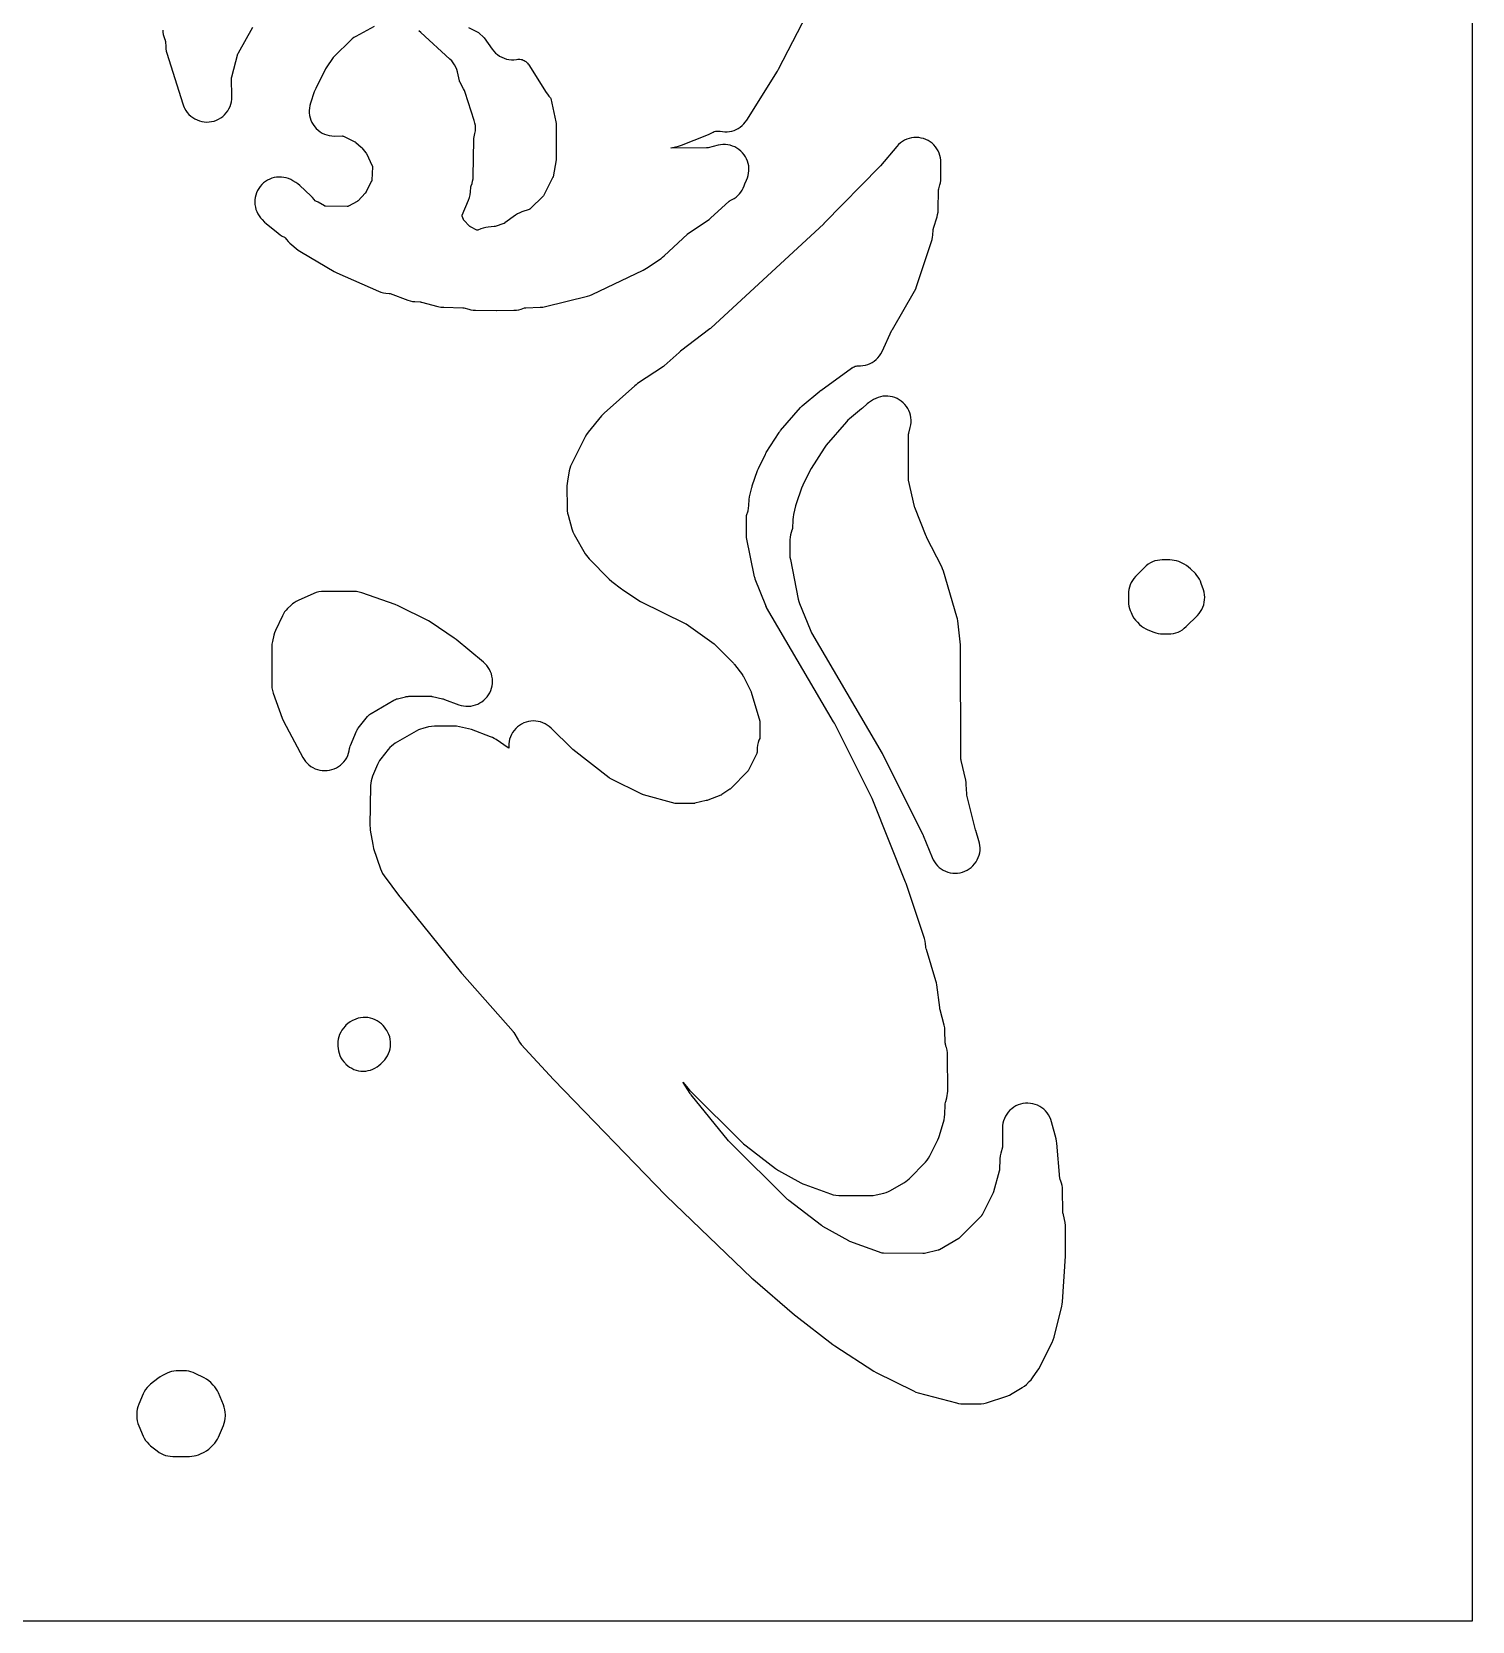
# Model space of a CAD drawing. Header units: millimetres. Extents: x 0 to 300, y 0 to 300.
# Drawn here: x 155.5 to 300, y 0 to 159.4 of the extents above; entities that cross this region are included whole.
import ezdxf

# ---------------------------------------------------------------- set-up
doc = ezdxf.new("R2010")
doc.units = ezdxf.units.MM
doc.layers.add('CUT', color=7, linetype='CONTINUOUS')

msp = doc.modelspace()

# ---------------------------------------------------------------- linework, layer by layer
at = {"layer": 'CUT'}
for points in [[(299.9954, 0.0614), (299.9926, 0.0029), (299.9341, 0), (0.0614, 0), (0.0029, 0.0029), (0, 0.0614), (0, 299.9386), (0.0029, 299.9971), (0.0614, 300), (299.9341, 300), (299.9926, 299.9971), (299.9954, 299.9386)], [(201.7179, 88.6543), (201.5284, 88.7332), (199.6157, 89.4396), (199.3036, 89.5323), (198.4105, 89.7352), (198.1244, 89.7829), (197.8347, 89.7972), (195.9016, 89.7803), (195.6079, 89.7604), (195.3185, 89.7061), (194.7285, 89.559), (194.5025, 89.4911), (194.2839, 89.4023), (194.0747, 89.2933), (191.9714, 88.0675), (191.7746, 87.9401), (191.5905, 87.7948), (191.4209, 87.6328), (191.2672, 87.4557), (190.5242, 86.5137), (190.3935, 86.3317), (190.2795, 86.1387), (190.1833, 85.9363), (189.6918, 84.7698), (189.6097, 84.5456), (189.5494, 84.3146), (189.5114, 84.0789), (189.496, 83.8407), (189.4288, 79.8027), (189.4353, 79.5762), (189.4623, 79.3513), (189.7028, 77.9036), (189.7425, 77.7117), (189.797, 77.5235), (190.4765, 75.4831), (190.575, 75.2331), (190.6998, 74.9951), (190.8493, 74.7718), (192.3996, 72.7073), (192.4553, 72.636), (198.6148, 65.0236), (198.6819, 64.9441), (203.7863, 59.1467), (203.7991, 59.1314), (203.847, 59.0646), (203.8573, 59.0476), (204.2798, 58.3131), (204.4307, 58.0813), (204.6063, 57.8676), (207.8372, 54.3528), (207.8818, 54.3055), (219.0835, 42.7379), (219.1487, 42.6731), (227.7486, 34.4221), (227.8453, 34.334), (232.0286, 30.7212), (232.1339, 30.635), (235.8731, 27.7455), (236.0472, 27.6225), (239.9679, 25.0948), (240.2048, 24.9598), (243.938, 23.0939), (244.1721, 22.9915), (244.4154, 22.9136), (248.2673, 21.8929), (248.4743, 21.8473), (248.6844, 21.8195), (248.8962, 21.8095), (250.4822, 21.8022), (250.7446, 21.8148), (251.0043, 21.8549), (251.2583, 21.922), (253.3158, 22.5829), (253.595, 22.6915), (253.8593, 22.8327), (254.8637, 23.4494), (255.0754, 23.5949), (255.271, 23.7614), (255.5661, 24.0398), (255.7397, 24.2207), (255.8942, 24.4182), (256.44, 25.1928), (256.5417, 25.3491), (256.6314, 25.5126), (257.8605, 27.9647), (257.9696, 28.216), (258.0506, 28.4778), (258.83, 31.5908), (258.8747, 31.8109), (258.8995, 32.0341), (259.2008, 36.6222), (259.2061, 36.801), (259.1887, 39.6977), (259.1681, 40.0035), (259.1102, 40.3045), (258.9513, 40.9234), (258.9462, 40.9462), (258.9333, 41.0421), (258.9322, 41.0654), (258.8971, 43.288), (258.8842, 43.5052), (258.8524, 43.7205), (258.8021, 43.9322), (258.7335, 44.1387), (258.6695, 44.3069), (258.6634, 44.3239), (258.6533, 44.3601), (258.6465, 44.3972), (258.6445, 44.4146), (258.3242, 47.9599), (258.2964, 48.1685), (258.2512, 48.374), (257.7931, 50.1065), (257.7177, 50.3434), (257.6191, 50.5716), (257.4983, 50.7889), (257.3566, 50.9932), (257.1953, 51.1823), (257.0159, 51.3545), (256.8204, 51.508), (256.6106, 51.6414), (256.3886, 51.7532), (256.1565, 51.8425), (255.9168, 51.9082), (255.6717, 51.9499), (255.4237, 51.9669), (255.1752, 51.9593), (254.9287, 51.927), (254.6866, 51.8704), (254.4513, 51.79), (254.2252, 51.6867), (254.0105, 51.5614), (253.8093, 51.4154), (253.6235, 51.2501), (253.4551, 51.0672), (253.3057, 50.8685), (253.1768, 50.656), (253.0696, 50.4317), (252.9853, 50.1978), (252.9245, 49.9567), (252.8881, 49.7108), (252.8762, 49.4625), (252.8798, 47.6468), (252.8794, 47.6288), (252.876, 47.5914), (252.8693, 47.5544), (252.8649, 47.5374), (252.704, 46.9592), (252.6416, 46.6699), (252.6139, 46.3753), (252.5758, 45.2764), (252.5743, 45.2525), (252.559, 45.1548), (252.5532, 45.1316), (251.9725, 43.0773), (251.9669, 43.0593), (251.9389, 42.987), (251.9309, 42.9701), (250.8327, 40.7758), (250.8229, 40.7574), (250.7997, 40.7211), (250.7728, 40.6875), (250.7585, 40.6723), (248.5738, 38.4627), (248.5613, 38.4506), (248.5336, 38.4271), (248.5038, 38.4061), (248.4893, 38.3973), (246.5487, 37.2694), (246.5318, 37.2601), (246.4956, 37.2435), (246.4579, 37.2305), (246.4392, 37.2256), (245.0409, 36.8916), (245.0173, 36.8867), (244.9179, 36.8755), (244.8938, 36.875), (240.9561, 36.9107), (240.934, 36.9115), (240.8887, 36.917), (240.8443, 36.9275), (240.8233, 36.9343), (237.569, 38.0999), (237.5534, 38.1058), (237.4908, 38.1344), (237.4761, 38.1422), (234.8663, 39.6059), (234.7931, 39.6504), (234.7231, 39.6999), (231.4382, 42.2038), (231.3763, 42.2543), (231.3178, 42.3087), (225.4874, 48.0986), (225.4427, 48.1453), (225.4006, 48.1943), (221.6366, 52.8175), (221.595, 52.8716), (221.5565, 52.9279), (220.8425, 54.0372), (220.8263, 54.0655), (220.848, 54.0412), (221.3212, 53.46), (221.4984, 53.2645), (226.9063, 47.8942), (227.1524, 47.6798), (230.118, 45.4193), (230.4106, 45.2271), (232.6591, 43.9661), (232.8454, 43.8716), (233.039, 43.793), (235.632, 42.8643), (235.8994, 42.7851), (236.174, 42.7361), (236.4523, 42.718), (239.5876, 42.6896), (239.8914, 42.7054), (240.1911, 42.7579), (240.9835, 42.9472), (241.2171, 43.0151), (241.4429, 43.1055), (241.6589, 43.2173), (242.9837, 43.9873), (243.1692, 44.1063), (243.3435, 44.2412), (243.5053, 44.391), (245.139, 46.0433), (245.3138, 46.2398), (245.467, 46.4535), (245.5969, 46.6822), (246.4046, 48.2961), (246.5, 48.5115), (246.5747, 48.7349), (247.0119, 50.2813), (247.0762, 50.5753), (247.1046, 50.8748), (247.1364, 51.7921), (247.1412, 51.866), (247.1434, 51.8893), (247.1659, 52.0355), (247.1708, 52.0584), (247.1886, 52.1302), (247.2922, 52.5024), (247.3432, 52.7245), (247.3738, 52.9502), (247.3838, 53.1778), (247.3767, 56.7673), (247.3621, 57.0327), (247.3193, 57.2951), (247.2489, 57.5515), (247.2092, 57.6709), (247.1915, 57.7289), (247.1863, 57.7475), (247.1606, 57.8603), (247.1459, 57.9751), (247.1444, 57.9943), (247.1412, 58.0549), (247.106, 59.2368), (247.0815, 59.5193), (247.0252, 59.7972), (246.6205, 61.3388), (246.6027, 61.4165), (246.5903, 61.4803), (246.5775, 61.5589), (246.2812, 63.838), (246.2467, 64.0387), (246.1961, 64.2359), (245.2494, 67.3825), (245.2331, 67.4418), (245.2284, 67.4607), (245.2048, 67.5813), (245.202, 67.6006), (245.1946, 67.6616), (245.168, 67.9392), (245.1252, 68.2187), (245.051, 68.4915), (243.2095, 74.0148), (243.159, 74.1527), (239.8808, 82.3467), (239.7957, 82.5363), (236.0207, 90.0848), (235.9421, 90.23), (229.223, 101.7038), (229.2001, 101.7447), (229.1931, 101.7578), (229.152, 101.8418), (229.146, 101.8554), (229.1278, 101.8986), (228.0824, 104.5165), (228.0626, 104.5696), (228.0566, 104.5866), (228.0243, 104.6953), (228.02, 104.7128), (228.0075, 104.7681), (227.216, 108.7063), (227.2049, 108.7697), (227.2019, 108.7899), (227.1897, 108.9179), (227.1888, 108.9383), (227.1876, 109.0027), (227.2007, 110.7106), (227.2027, 110.7714), (227.2038, 110.7907), (227.2159, 110.9061), (227.2382, 111.0143), (227.2724, 111.1252), (227.2894, 111.1719), (227.2879, 111.1725), (227.3596, 111.3901), (227.4162, 111.6573), (227.4434, 111.929), (227.4697, 112.5111), (227.4739, 112.572), (227.4757, 112.5913), (227.4931, 112.7121), (227.4968, 112.7311), (227.5099, 112.7908), (227.7426, 113.7393), (227.7559, 113.7893), (227.7677, 113.83), (227.7831, 113.8794), (228.2988, 115.4182), (228.3287, 115.4981), (228.3552, 115.5624), (228.3905, 115.6401), (229.0952, 117.0631), (229.1271, 117.1233), (229.1545, 117.1717), (229.1896, 117.2301), (230.4725, 119.2369), (230.523, 119.3101), (230.5664, 119.3684), (230.6221, 119.4378), (232.622, 121.7589), (232.6563, 121.7971), (232.6675, 121.809), (232.7406, 121.881), (232.7527, 121.8919), (232.7915, 121.9256), (234.5616, 123.4021), (234.5947, 123.4288), (234.6221, 123.4501), (234.6561, 123.4756), (237.7218, 125.698), (237.7724, 125.7328), (237.7887, 125.7434), (237.8898, 125.8025), (237.991, 125.849), (238.0964, 125.8854), (238.2048, 125.9113), (238.3152, 125.9264), (238.4322, 125.9308), (238.4824, 125.9302), (238.4824, 125.9322), (238.6297, 125.9306), (238.8773, 125.9526), (239.1215, 125.999), (239.3599, 126.0695), (239.5901, 126.1633), (239.8098, 126.2795), (240.0169, 126.417), (240.2093, 126.5743), (240.3852, 126.75), (240.5427, 126.9423), (240.6804, 127.1492), (240.7969, 127.3689), (241.7926, 129.4961), (241.815, 129.5415), (241.8394, 129.5859), (244.0577, 133.4353), (244.1721, 133.6591), (244.2635, 133.8933), (245.7704, 138.4159), (245.8297, 138.6232), (245.8709, 138.8348), (245.8937, 139.0491), (245.9275, 139.5874), (245.9296, 139.6098), (245.9473, 139.7053), (245.9533, 139.7269), (246.3146, 140.8848), (246.3739, 141.1121), (246.4116, 141.3439), (246.4275, 141.5783), (246.4684, 143.5785), (246.4686, 143.584), (246.474, 143.6358), (246.4792, 143.6622), (246.4854, 143.6856), (246.5999, 144.0791), (246.6539, 144.3027), (246.6872, 144.5303), (246.6994, 144.76), (246.7103, 146.321), (246.7, 146.5658), (246.6658, 146.8083), (246.608, 147.0464), (246.5272, 147.2777), (246.4242, 147.4999), (246.2999, 147.711), (246.1555, 147.9089), (245.9925, 148.0917), (245.8124, 148.2577), (245.6169, 148.4053), (245.4078, 148.533), (245.1873, 148.6397), (244.9574, 148.7243), (244.7203, 148.7859), (244.4783, 148.8241), (244.2338, 148.8384), (243.989, 148.8287), (243.7464, 148.7951), (243.5082, 148.7379), (243.2767, 148.6576), (243.0542, 148.5551), (242.8429, 148.4313), (242.6446, 148.2875), (242.4614, 148.1249), (242.2949, 147.9451), (240.6534, 145.9882), (240.6218, 145.952), (240.5887, 145.9171), (234.9803, 140.2316), (234.9609, 140.2124), (234.9411, 140.1937), (223.6189, 129.7192), (223.5767, 129.6819), (223.5327, 129.6466), (220.5959, 127.4047), (220.4306, 127.2668), (218.9558, 125.9251), (218.9521, 125.9219), (218.8933, 125.8759), (218.8794, 125.8662), (216.278, 124.1489), (216.1281, 124.0418), (215.9864, 123.9239), (212.9286, 121.1821), (212.7947, 121.0528), (212.6708, 120.9139), (211.3177, 119.2774), (211.1504, 119.05), (211.0098, 118.8053), (209.6422, 116.0789), (209.5457, 115.8613), (209.4703, 115.6354), (209.4168, 115.4035), (209.2294, 114.3687), (209.1986, 114.1369), (209.1895, 113.9031), (209.2079, 111.6103), (209.2197, 111.3868), (209.2515, 111.1653), (209.3029, 110.9475), (209.6942, 109.5695), (209.7943, 109.2841), (209.9281, 109.0128), (211.0265, 107.0889), (211.1411, 106.9069), (211.2709, 106.7354), (211.415, 106.5757), (213.4142, 104.5425), (213.6825, 104.306), (214.6467, 103.5721), (214.7755, 103.4803), (216.298, 102.4668), (216.5737, 102.3076), (221.0582, 100.0861), (221.0626, 100.0839), (221.1275, 100.0455), (221.1417, 100.0359), (223.9519, 98.0465), (223.9563, 98.0432), (224.0202, 97.9896), (224.0339, 97.9765), (225.889, 96.1076), (225.9436, 96.0488), (225.994, 95.9866), (226.7998, 94.9204), (226.803, 94.9159), (226.8483, 94.8442), (226.8575, 94.8273), (227.6343, 93.303), (227.6419, 93.2872), (227.6699, 93.2169), (227.6752, 93.2001), (228.5253, 90.2978), (228.5299, 90.2807), (228.5371, 90.2433), (228.5407, 90.2053), (228.5412, 90.1876), (228.5445, 88.6688), (228.5441, 88.651), (228.5405, 88.613), (228.5299, 88.5764), (228.5238, 88.5597), (228.4538, 88.3829), (228.3701, 88.1338), (228.313, 87.8773), (228.2832, 87.6162), (228.2545, 87.1493), (228.2529, 87.1306), (228.2464, 87.0908), (228.2321, 87.053), (228.2241, 87.036), (227.39, 85.3634), (227.3809, 85.3463), (227.3587, 85.3113), (227.333, 85.2787), (227.3199, 85.2645), (225.6438, 83.5386), (225.6288, 83.5241), (225.5592, 83.4668), (225.5421, 83.4549), (224.7337, 82.9277), (224.7171, 82.9175), (224.6427, 82.8792), (224.6248, 82.8717), (223.3214, 82.3638), (223.2407, 82.3356), (223.1582, 82.3133), (222.0073, 82.0461), (221.9863, 82.0418), (221.8943, 82.0313), (221.8728, 82.0307), (220.1559, 82.031), (220.1506, 82.0311), (220.0993, 82.0353), (220.0731, 82.0399), (220.0499, 82.0454), (216.8823, 82.8867), (216.8639, 82.8921), (216.7866, 82.9213), (216.7693, 82.9294), (213.5236, 84.5504), (213.507, 84.5592), (213.4383, 84.6026), (213.4232, 84.6138), (209.78, 87.4602), (209.7281, 87.5031), (209.6788, 87.5489), (207.5958, 89.5939), (207.4118, 89.7576), (207.2125, 89.9023), (207, 90.0268), (206.7763, 90.1297), (206.5435, 90.2102), (206.304, 90.2673), (206.06, 90.3006), (205.8139, 90.3098), (205.5681, 90.2946), (205.325, 90.2554), (205.0869, 90.1924), (204.8561, 90.1063), (204.635, 89.998), (204.4256, 89.8683), (204.2299, 89.7188), (204.05, 89.5507), (203.8874, 89.3657), (203.7438, 89.1656), (203.6207, 88.9523), (203.519, 88.728), (203.44, 88.4948), (203.3843, 88.2549), (203.3524, 88.0107), (203.3448, 87.7645), (203.3541, 87.6273), (203.355, 87.5778), (203.3079, 87.6068), (202.0744, 88.4511), (201.9003, 88.56)], [(231.575, 108.7358), (231.5613, 108.4928), (231.5499, 107.0136), (231.5612, 106.7565), (231.5989, 106.5018), (232.3977, 102.5276), (232.4524, 102.3075), (232.5269, 102.0931), (233.5712, 99.478), (233.6471, 99.3068), (233.7356, 99.1418), (240.8187, 87.0463), (240.8386, 87.011), (240.8572, 86.9752), (244.8914, 78.9084), (244.9132, 78.8624), (244.9331, 78.8155), (245.8147, 76.6117), (245.9179, 76.3868), (246.0428, 76.1732), (246.1882, 75.973), (246.3527, 75.7881), (246.5347, 75.6204), (246.7323, 75.4715), (246.9437, 75.3429), (247.1668, 75.2358), (247.3994, 75.1513), (247.6392, 75.0902), (247.8838, 75.0531), (248.131, 75.0404), (248.3782, 75.0521), (248.623, 75.0883), (248.863, 75.1484), (249.0959, 75.232), (249.3194, 75.3382), (249.5313, 75.466), (249.7295, 75.6141), (249.9121, 75.7811), (250.0774, 75.9653), (250.2236, 76.165), (250.3493, 76.3781), (250.4534, 76.6026), (250.5347, 76.8363), (250.5926, 77.0769), (250.6263, 77.3221), (250.6357, 77.5694), (250.6206, 77.8163), (250.5811, 78.0606), (250.5177, 78.2998), (250.1957, 79.3096), (250.1843, 79.3475), (250.1741, 79.3858), (249.308, 82.8647), (249.3037, 82.884), (249.2919, 82.9651), (249.2905, 82.9849), (249.2487, 83.9191), (249.2279, 84.148), (249.1861, 84.374), (248.7269, 86.347), (248.7225, 86.3688), (248.7118, 86.4602), (248.7111, 86.4824), (248.6561, 97.9594), (248.6379, 98.2493), (248.3834, 100.3414), (248.3504, 100.5437), (248.3008, 100.7426), (246.9518, 105.3462), (246.8767, 105.5644), (246.7819, 105.7748), (245.2721, 108.749), (245.2487, 108.7978), (245.2275, 108.8476), (244.0798, 111.7102), (244.0779, 111.7154), (244.0536, 111.7929), (244.0491, 111.8115), (243.467, 114.4645), (243.4629, 114.4857), (243.4534, 114.5748), (243.4528, 114.5964), (243.4615, 119.0624), (243.4619, 119.0794), (243.4649, 119.1144), (243.471, 119.1492), (243.4749, 119.1653), (243.6325, 119.761), (243.6836, 120.0012), (243.7109, 120.2453), (243.7141, 120.4908), (243.6932, 120.7355), (243.6483, 120.9769), (243.5801, 121.2128), (243.489, 121.4409), (243.3759, 121.6589), (243.242, 121.8647), (243.0886, 122.0565), (242.9171, 122.2322), (242.7292, 122.3903), (242.5266, 122.5292), (242.3115, 122.6476), (242.0857, 122.7442), (241.8516, 122.8183), (241.6113, 122.869), (241.3672, 122.8959), (241.1217, 122.8987), (240.877, 122.8775), (240.6356, 122.8323), (240.3998, 122.7636), (240.1719, 122.6722), (239.9541, 122.5588), (239.7484, 122.4246), (239.4545, 122.2115), (239.3204, 122.1072), (238.8225, 121.6919), (238.8206, 121.6903), (238.8174, 121.6876), (238.807, 121.6789), (238.7519, 121.633), (237.529, 120.613), (237.3768, 120.475), (237.2364, 120.3251), (235.2063, 117.9689), (234.9938, 117.6836), (233.6823, 115.632), (233.5484, 115.395), (232.8389, 113.9626), (232.7088, 113.6474), (232.1865, 112.0889), (232.1289, 111.8901), (231.9122, 111.0065), (231.8657, 110.7667), (231.8427, 110.5236), (231.8009, 109.5962), (231.7997, 109.5788), (231.7949, 109.543), (231.7841, 109.509), (231.7776, 109.4926), (231.7559, 109.4409), (231.6728, 109.2121), (231.6123, 108.9763)], [(265.6026, 103.7451), (265.5453, 103.5071), (265.5117, 103.2646), (265.5018, 103.02), (265.5084, 102.2828), (265.5209, 102.0547), (265.5541, 101.8287), (265.6078, 101.6067), (265.6816, 101.3905), (265.7747, 101.1819), (265.934, 100.8653), (266.0688, 100.6299), (266.2283, 100.4105), (266.4107, 100.2097), (266.6324, 99.9908), (266.8207, 99.8227), (267.0249, 99.6745), (267.2431, 99.5476), (267.473, 99.4434), (268.0556, 99.2139), (268.2765, 99.1386), (268.5034, 99.0843), (268.7344, 99.0513), (268.9675, 99.04), (269.5299, 99.0391), (269.775, 99.0507), (270.0178, 99.0863), (270.2559, 99.1455), (270.487, 99.2278), (270.709, 99.3323), (270.9196, 99.4581), (271.1169, 99.6039), (271.299, 99.7684), (272.4309, 100.8965), (272.5999, 101.0829), (272.7494, 101.2853), (272.8777, 101.5017), (272.9837, 101.7299), (273.0662, 101.9676), (273.1243, 102.2124), (273.1576, 102.4617), (273.1656, 102.7132), (273.1484, 102.9642), (273.1059, 103.2122), (273.0388, 103.4547), (272.8201, 104.1137), (272.7376, 104.3285), (272.6358, 104.5349), (272.5154, 104.7309), (272.3775, 104.9151), (272.2233, 105.0858), (271.7514, 105.5621), (271.5489, 105.7453), (271.3276, 105.9054), (271.0902, 106.0403), (270.7657, 106.2019), (270.5552, 106.2949), (270.3371, 106.3682), (270.1131, 106.4211), (269.8853, 106.4532), (269.6554, 106.4642), (268.91, 106.4655), (268.661, 106.4535), (268.4145, 106.4168), (268.1729, 106.3558), (267.9386, 106.2709), (267.7139, 106.1632), (267.501, 106.0337), (267.302, 105.8835), (267.1191, 105.7144), (266.2153, 104.7911), (266.0528, 104.608), (265.909, 104.4099), (265.7853, 104.1987), (265.6828, 103.9764)], [(180.7732, 90.2849), (182.6944, 86.6543), (182.8191, 86.4442), (182.9638, 86.2472), (183.127, 86.0653), (183.3072, 85.9002), (183.5026, 85.7534), (183.7114, 85.6265), (183.9317, 85.5205), (184.1612, 85.4366), (184.3978, 85.3754), (184.6393, 85.3377), (184.8833, 85.3237), (185.1275, 85.3336), (185.3695, 85.3673), (185.6071, 85.4245), (185.838, 85.5046), (186.06, 85.6069), (186.2709, 85.7304), (186.4688, 85.8738), (186.6517, 86.0359), (186.8179, 86.2151), (186.9658, 86.4096), (187.094, 86.6177), (187.2013, 86.8373), (187.2866, 87.0663), (187.3492, 87.3025), (187.3884, 87.5438), (187.3898, 87.5564), (187.4122, 87.6624), (187.4461, 87.7711), (187.4527, 87.7889), (187.4745, 87.8444), (188.0746, 89.2684), (188.0975, 89.3196), (188.1051, 89.3356), (188.1552, 89.43), (188.2136, 89.5195), (188.224, 89.5339), (188.2577, 89.5787), (189.1736, 90.74), (189.211, 90.7851), (189.2232, 90.7992), (189.3003, 90.8801), (189.3807, 90.9499), (189.4716, 91.015), (189.4872, 91.0251), (189.5371, 91.0558), (191.8314, 92.3928), (191.8831, 92.4213), (191.8996, 92.4299), (192.0018, 92.4772), (192.1079, 92.5146), (192.1258, 92.5199), (192.1827, 92.5356), (192.9886, 92.7365), (193.0605, 92.7522), (193.0834, 92.7565), (193.2293, 92.7751), (193.2526, 92.7767), (193.3261, 92.7795), (195.3726, 92.7974), (195.4451, 92.796), (195.4681, 92.7948), (195.6122, 92.7793), (195.6348, 92.7755), (195.706, 92.7615), (196.6948, 92.5368), (196.7735, 92.5162), (196.8373, 92.4973), (196.9146, 92.4716), (198.354, 91.94), (198.5844, 91.8673), (198.8208, 91.8173), (199.0608, 91.7903), (199.3024, 91.7865), (199.5432, 91.8062), (199.781, 91.8489), (200.0136, 91.9145), (200.2387, 92.0021), (200.4543, 92.1111), (200.6584, 92.2404), (200.8491, 92.3888), (201.0245, 92.5549), (201.1831, 92.7372), (201.3234, 92.9339), (201.444, 93.1432), (201.5438, 93.3632), (201.622, 93.5918), (201.6777, 93.8269), (201.7105, 94.0663), (201.72, 94.3077), (201.7061, 94.5489), (201.669, 94.7877), (201.6091, 95.0217), (201.5268, 95.2489), (201.4231, 95.467), (201.2987, 95.6742), (201.1549, 95.8683), (200.993, 96.0477), (200.8146, 96.2106), (198.0829, 98.4729), (197.8801, 98.6243), (195.5536, 100.1834), (195.2858, 100.3397), (192.2563, 101.8645), (191.9605, 101.9903), (188.631, 103.1592), (188.3607, 103.2373), (188.0833, 103.2846), (187.8024, 103.3004), (184.8155, 103.2998), (184.5559, 103.2863), (184.2991, 103.2459), (184.0479, 103.179), (183.8051, 103.0864), (182.2147, 102.3833), (182.0203, 102.2871), (181.8349, 102.1743), (181.66, 102.0459), (181.4968, 101.9028), (181.175, 101.5947), (181.0162, 101.428), (180.8734, 101.2474), (180.7478, 101.0544), (180.6405, 100.8506), (179.9564, 99.3927), (179.86, 99.1564), (179.7881, 98.9116), (179.64, 98.2915), (179.5882, 97.9986), (179.5716, 97.7016), (179.5853, 93.9319), (179.6026, 93.6469), (179.6523, 93.3657), (179.7338, 93.0921), (180.6314, 90.6053)], [(186.5216, 56.5188), (186.6511, 56.309), (186.8008, 56.113), (186.969, 55.9326), (187.0158, 55.8871), (187.1975, 55.727), (187.3939, 55.5851), (187.6031, 55.463), (187.8231, 55.3617), (188.0519, 55.2821), (188.2873, 55.225), (188.5272, 55.191), (188.7692, 55.1804), (189.0111, 55.1933), (189.2506, 55.2295), (189.4855, 55.2887), (189.7135, 55.3703), (189.9326, 55.4737), (190.1407, 55.5978), (190.3357, 55.7414), (190.516, 55.9032), (190.7618, 56.1464), (190.926, 56.3254), (191.072, 56.5195), (191.1985, 56.7269), (191.3042, 56.9455), (191.3883, 57.1734), (191.4498, 57.4084), (191.4883, 57.6483), (191.5033, 57.8907), (191.4947, 58.1335), (191.4625, 58.3742), (191.4072, 58.6107), (191.3292, 58.8408), (191.2292, 59.0621), (191.1082, 59.2728), (191.0273, 59.3989), (190.8928, 59.5887), (190.7412, 59.7651), (190.5739, 59.9268), (190.3923, 60.0721), (190.3642, 60.0925), (190.1571, 60.2279), (189.9377, 60.3421), (189.708, 60.4341), (189.4704, 60.5029), (189.2271, 60.5479), (188.9806, 60.5687), (188.7332, 60.5649), (188.4874, 60.5368), (188.2456, 60.4845), (188.0101, 60.4085), (187.7834, 60.3096), (187.6845, 60.2606), (187.4446, 60.1246), (187.2212, 59.963), (187.0169, 59.7779), (186.93, 59.6899), (186.7656, 59.506), (186.62, 59.3069), (186.4948, 59.0944), (186.3911, 58.8705), (186.31, 58.6376), (186.2523, 58.3978), (186.2184, 58.1534), (186.2088, 57.9069), (186.211, 57.6997), (186.2257, 57.4536), (186.2647, 57.2101), (186.3274, 56.9716), (186.4133, 56.7404)], [(166.6844, 18.5728), (166.7926, 18.3515), (166.922, 18.1419), (167.0714, 17.9461), (167.2393, 17.766), (167.4242, 17.6032), (168.0809, 17.0802), (168.2762, 16.9394), (168.4843, 16.8181), (168.703, 16.7173), (168.9304, 16.6381), (169.1643, 16.5811), (169.4027, 16.5468), (169.6432, 16.5357), (171.3415, 16.539), (171.5668, 16.5496), (171.7901, 16.5804), (172.0098, 16.6313), (172.224, 16.7017), (172.431, 16.7912), (172.7868, 16.9644), (173.033, 17.1019), (173.2621, 17.2663), (173.4712, 17.4554), (173.7046, 17.6917), (173.8614, 17.8661), (174.0012, 18.0545), (174.1227, 18.2551), (174.2249, 18.4662), (174.7236, 19.6334), (174.8092, 19.8647), (174.8716, 20.1032), (174.9102, 20.3468), (174.9246, 20.5929), (174.9257, 20.7094), (174.9151, 20.9633), (174.8787, 21.2149), (174.8171, 21.4614), (174.7307, 21.7004), (174.2253, 22.9037), (174.1226, 23.1188), (173.9999, 23.3231), (173.8583, 23.5149), (173.699, 23.6923), (173.46, 23.9343), (173.2589, 24.1169), (173.0392, 24.2766), (172.8035, 24.4115), (171.9054, 24.8626), (171.6958, 24.9561), (171.4785, 25.03), (171.2553, 25.0837), (171.0281, 25.1166), (170.7989, 25.1286), (170.2063, 25.1323), (169.9779, 25.1233), (169.7512, 25.0934), (169.5282, 25.043), (169.3108, 24.9724), (169.1007, 24.8822), (168.6217, 24.6501), (168.3801, 24.5162), (168.1549, 24.3564), (167.4257, 23.776), (167.2403, 23.6129), (167.0719, 23.4322), (166.9222, 23.2359), (166.7925, 23.0257), (166.6843, 22.8037), (166.2372, 21.7593), (166.1492, 21.5209), (166.0859, 21.2747), (166.0478, 21.0234), (166.0355, 20.7696), (166.036, 20.5915), (166.0492, 20.3401), (166.0877, 20.0913), (166.1511, 19.8476), (166.2386, 19.6115)]]:
    msp.add_lwpolyline(points, close=True, dxfattribs=at)
for points in [[(189.8428, 159.9887), (188.0174, 158.9833), (187.8206, 158.8627), (187.6358, 158.7246), (187.4645, 158.57), (185.8975, 157.0184), (185.7464, 156.8549), (185.6104, 156.6785), (185.1545, 156.0291), (184.9659, 155.7134), (183.9844, 153.7565), (183.8487, 153.4301), (183.4643, 152.2832), (183.3969, 152.0427), (183.3538, 151.7966), (183.3354, 151.5475), (183.342, 151.2978), (183.3735, 151.05), (183.4296, 150.8066), (183.5097, 150.57), (183.613, 150.3426), (183.7384, 150.1266), (183.8848, 149.9242), (184.0507, 149.7374), (184.2344, 149.5681), (184.434, 149.418), (184.6477, 149.2886), (184.8731, 149.1811), (185.1082, 149.0967), (185.3506, 149.0361), (185.5977, 149), (185.8473, 148.9888), (186.6645, 148.9929), (186.6829, 148.9926), (186.7206, 148.9892), (186.7559, 148.9756), (186.7725, 148.9679), (187.9173, 148.4005), (187.9325, 148.3925), (187.9629, 148.3741), (187.9916, 148.353), (188.0044, 148.3422), (188.5563, 147.8588), (188.5602, 147.8553), (188.6139, 147.8008), (188.6258, 147.7872), (189.0269, 147.3068), (189.0375, 147.2935), (189.0578, 147.2644), (189.0756, 147.2336), (189.083, 147.2187), (189.6522, 146.0012), (189.6597, 145.9842), (189.6725, 145.9482), (189.6749, 145.91), (189.6747, 145.8914), (189.6312, 144.5741), (189.6298, 144.5524), (189.6234, 144.508), (189.6075, 144.4661), (189.5981, 144.4465), (189.0303, 143.3395), (189.0212, 143.3228), (188.9999, 143.2896), (188.9756, 143.2586), (188.9627, 143.2445), (188.2431, 142.4912), (188.2278, 142.4761), (188.1938, 142.4475), (188.157, 142.4228), (188.1382, 142.4123), (187.2661, 141.9554), (187.2486, 141.9467), (187.2113, 141.9317), (187.1712, 141.9282), (187.1517, 141.928), (184.9751, 141.9557), (184.9554, 141.9565), (184.915, 141.961), (184.8778, 141.9773), (184.8604, 141.9866), (184.227, 142.3433), (184.0063, 142.4537), (183.9177, 142.4875), (183.8317, 142.6198), (183.6758, 142.8139), (183.5014, 142.9916), (182.3812, 144.0244), (182.199, 144.177), (182.0032, 144.3116), (181.6982, 144.5005), (181.486, 144.6182), (181.2634, 144.7147), (181.0324, 144.7891), (180.7954, 144.8408), (180.5544, 144.8693), (180.3118, 144.8743), (180.0699, 144.8558), (179.8309, 144.8139), (179.5971, 144.749), (179.3706, 144.6618), (179.1537, 144.553), (178.9484, 144.4237), (178.7566, 144.2751), (178.5801, 144.1087), (178.4205, 143.9258), (178.2794, 143.7284), (178.1582, 143.5183), (178.0578, 143.2973), (177.9794, 143.0677), (177.9236, 142.8316), (177.8909, 142.5911), (177.8818, 142.3487), (177.8961, 142.1065), (177.9339, 141.8668), (177.9947, 141.6319), (178.078, 141.404), (178.183, 141.1852), (178.3088, 140.9777), (178.454, 140.7833), (178.6174, 140.604), (178.8639, 140.3585), (179.0333, 140.2046), (180.212, 139.2283), (180.4114, 139.0792), (180.6247, 138.9507), (180.8496, 138.8441), (180.8886, 138.8301), (180.9128, 138.7893), (181.0586, 138.5902), (181.2233, 138.4064), (181.4054, 138.2398), (182.2392, 137.5492), (182.3966, 137.429), (182.5631, 137.3216), (185.8275, 135.3946), (186.0977, 135.2565), (190.2803, 133.4298), (190.5247, 133.3379), (190.7774, 133.2721), (191.0356, 133.2329), (191.3436, 133.2025), (191.3604, 133.2005), (191.3948, 133.1941), (191.4288, 133.1848), (191.4443, 133.1794), (193.2142, 132.5255), (193.4464, 132.4523), (193.6846, 132.4021), (193.9267, 132.3752), (194.4653, 132.342), (194.4847, 132.3403), (194.5643, 132.3275), (194.5832, 132.323), (196.2483, 131.8843), (196.537, 131.8262), (196.8306, 131.8025), (198.7432, 131.7606), (198.7602, 131.7599), (198.7955, 131.7561), (198.8305, 131.7492), (198.8466, 131.7449), (199.3375, 131.6033), (199.5583, 131.5504), (199.783, 131.5177), (200.0098, 131.5055), (202.1195, 131.4882), (202.1682, 131.4883), (203.8674, 131.5076), (204.1198, 131.5232), (204.3693, 131.5643), (204.6135, 131.6304), (204.9443, 131.7382), (204.9623, 131.7436), (205.0002, 131.7521), (205.0387, 131.7569), (205.0574, 131.7579), (206.4974, 131.8026), (206.7628, 131.8251), (207.0244, 131.8756), (211.2419, 132.9267), (211.4799, 132.9988), (211.7096, 133.0941), (216.8319, 135.5261), (217.0001, 135.6139), (217.1611, 135.7143), (218.6274, 136.7069), (218.7864, 136.824), (218.9357, 136.9533), (221.2786, 139.1497), (221.291, 139.1609), (221.3449, 139.2036), (221.3586, 139.2131), (223.2985, 140.5009), (223.4557, 140.6143), (223.6037, 140.7396), (225.4772, 142.4545), (225.4913, 142.4668), (225.5221, 142.49), (225.5574, 142.5074), (225.7679, 142.6048), (225.9694, 142.7219), (226.1591, 142.8573), (226.3354, 143.0098), (226.4968, 143.178), (226.6417, 143.3606), (226.769, 143.5558), (226.8776, 143.762), (226.9665, 143.9775), (227.0335, 144.1953), (227.0478, 144.2348), (227.0555, 144.2521), (227.202, 144.5596), (227.2964, 144.7858), (227.3682, 145.0201), (227.4168, 145.2604), (227.4415, 145.5043), (227.4423, 145.7494), (227.4191, 145.9934), (227.372, 146.234), (227.3017, 146.4688), (227.2087, 146.6956), (227.0939, 146.9122), (226.9584, 147.1165), (226.8036, 147.3065), (226.631, 147.4805), (226.4421, 147.6368), (226.2388, 147.7737), (226.0231, 147.8902), (225.7971, 147.9849), (225.5628, 148.0571), (225.3226, 148.1059), (225.0788, 148.131), (224.8337, 148.1322), (224.5896, 148.1093), (224.349, 148.0626), (223.3408, 147.8151), (223.318, 147.8102), (223.2224, 147.7983), (223.1992, 147.7975), (219.6584, 147.7753), (219.6155, 147.7771), (219.6567, 147.7894), (220.3651, 147.9633), (220.6932, 148.0683), (223.2302, 149.0776), (223.4492, 149.1771), (223.7843, 149.3495), (223.8404, 149.3766), (223.8584, 149.3847), (223.9688, 149.4282), (224.0776, 149.459), (224.1888, 149.4788), (224.3015, 149.4874), (224.4145, 149.4847), (224.5266, 149.4709), (224.547, 149.4663), (224.7806, 149.4249), (225.0171, 149.4059), (225.2543, 149.4094), (225.4902, 149.4354), (225.7225, 149.4835), (225.9491, 149.5535), (226.1682, 149.6447), (226.3776, 149.7562), (226.5755, 149.8871), (226.76, 150.0362), (226.9297, 150.202), (227.0828, 150.3832), (227.2181, 150.5781), (230.3043, 155.5086), (230.4053, 155.6857), (233.7546, 162.1554)], [(168.648, 159.608), (168.6626, 159.3906), (168.6961, 159.1753), (168.7482, 158.9638), (168.8186, 158.7576), (168.8819, 158.5954), (168.889, 158.5756), (168.9005, 158.5336), (168.9074, 158.4907), (168.909, 158.4697), (168.9377, 157.9301), (168.9577, 157.721), (168.9952, 157.5143), (169.0498, 157.3114), (170.6597, 152.2036), (170.7266, 152.0174), (170.808, 151.8371), (170.8412, 151.7708), (170.9636, 151.5537), (171.107, 151.3498), (171.27, 151.1613), (171.451, 150.99), (171.6481, 150.8375), (171.8594, 150.7054), (172.0829, 150.595), (172.3162, 150.5073), (172.5571, 150.4434), (172.8031, 150.4037), (173.0519, 150.3888), (173.3009, 150.3987), (173.5477, 150.4333), (173.7898, 150.4924), (174.0249, 150.5752), (174.2505, 150.6811), (174.4645, 150.8088), (174.6647, 150.9573), (174.8491, 151.1249), (175.0159, 151.3101), (175.1634, 151.511), (175.2902, 151.7255), (175.395, 151.9516), (175.4768, 152.1871), (175.5348, 152.4295), (175.5683, 152.6764), (175.577, 152.9255), (175.5494, 154.7992), (175.5496, 154.8177), (175.5526, 154.8558), (175.5591, 154.8934), (175.5635, 154.9113), (176.1892, 157.2206), (176.1908, 157.2258), (176.2079, 157.2737), (176.2187, 157.297), (176.2301, 157.3185), (177.6918, 159.9023)], [(199.3288, 159.8667), (200.3011, 159.358), (200.3056, 159.3555), (200.3476, 159.3292), (200.368, 159.3137), (200.3855, 159.2987), (200.8081, 158.9192), (200.8233, 158.9048), (200.8835, 158.8372), (200.8961, 158.8205), (201.6955, 157.6912), (201.8514, 157.493), (202.0265, 157.3116), (202.2189, 157.1486), (202.4268, 157.0059), (202.648, 156.8849), (202.8803, 156.7867), (203.1213, 156.7125), (203.3685, 156.6629), (203.6195, 156.6385), (203.8717, 156.6394), (204.1225, 156.6658), (204.2545, 156.6865), (204.3644, 156.6929), (204.4745, 156.6886), (204.5835, 156.6736), (204.6907, 156.6482), (204.7948, 156.6125), (204.895, 156.5669), (204.9903, 156.5118), (205.0799, 156.4477), (205.1627, 156.3752), (205.2382, 156.295), (205.309, 156.2035), (205.32, 156.1878), (205.3535, 156.1372), (207.0946, 153.3668), (207.2307, 153.1715), (207.3849, 152.99), (207.5096, 152.8565), (207.5521, 152.8059), (207.5697, 152.7422), (208.0811, 150.4141), (208.0851, 150.3935), (208.0947, 150.3075), (208.0953, 150.2865), (208.0978, 149.839), (208.1154, 146.7141), (208.115, 146.6955), (208.1083, 146.6188), (208.1054, 146.6004), (207.7919, 144.8926), (207.788, 144.8739), (207.7772, 144.836), (207.7628, 144.7993), (207.7546, 144.7821), (206.8779, 143.0574), (206.8675, 143.0384), (206.8431, 143.0011), (206.8147, 142.9666), (206.7997, 142.9511), (205.5173, 141.7003), (205.5014, 141.6857), (205.4665, 141.6584), (205.4264, 141.6392), (205.4063, 141.6316), (204.67, 141.3742), (204.4474, 141.2842), (204.2344, 141.1732), (204.0331, 141.0423), (202.9627, 140.2708), (202.947, 140.2601), (202.9131, 140.2402), (202.8774, 140.2238), (202.8596, 140.217), (202.0045, 139.9177), (201.988, 139.9123), (201.9531, 139.9035), (201.9174, 139.8977), (201.9006, 139.896), (201.3018, 139.8515), (201.0432, 139.8187), (200.7895, 139.7591), (200.5433, 139.6734), (200.2515, 139.5545), (200.234, 139.5478), (200.1974, 139.5369), (200.1619, 139.551), (200.1451, 139.5591), (199.5037, 139.8885), (199.4845, 139.8991), (199.4467, 139.9241), (199.4119, 139.9532), (199.3963, 139.9686), (198.8647, 140.5237), (198.8509, 140.5388), (198.8251, 140.5722), (198.8066, 140.6101), (198.7991, 140.6292), (198.6841, 140.9448), (198.6782, 140.9623), (198.6687, 140.9987), (198.6801, 141.0346), (198.6869, 141.0517), (199.3245, 142.5563), (199.4198, 142.8222), (199.4846, 143.0972), (199.5179, 143.3778), (199.5468, 143.8465), (199.5488, 143.869), (199.557, 143.9148), (199.5703, 143.9595), (199.5786, 143.9805), (199.5848, 143.995), (199.6695, 144.2234), (199.7315, 144.459), (199.7704, 144.6994), (199.7857, 144.9425), (199.8368, 148.6057), (199.8376, 148.6252), (199.8466, 148.7053), (199.8502, 148.7244), (199.9608, 149.2441), (200.002, 149.5041), (200.0157, 149.7669), (200.0016, 150.0297), (199.96, 150.2895), (199.8913, 150.5436), (198.9716, 153.3496), (198.8982, 153.5454), (198.8087, 153.7344), (198.4453, 154.4254), (198.4378, 154.4405), (198.4242, 154.4727), (198.4134, 154.5061), (198.4093, 154.522), (198.1994, 155.4219), (198.1305, 155.6622), (198.0379, 155.8945), (197.9226, 156.1163), (197.7857, 156.3255), (197.6286, 156.52), (197.4529, 156.6979), (194.5409, 159.3637), (194.3367, 159.5317)]]:
    msp.add_lwpolyline(points, dxfattribs=at)

doc.saveas('drawing.dxf')
